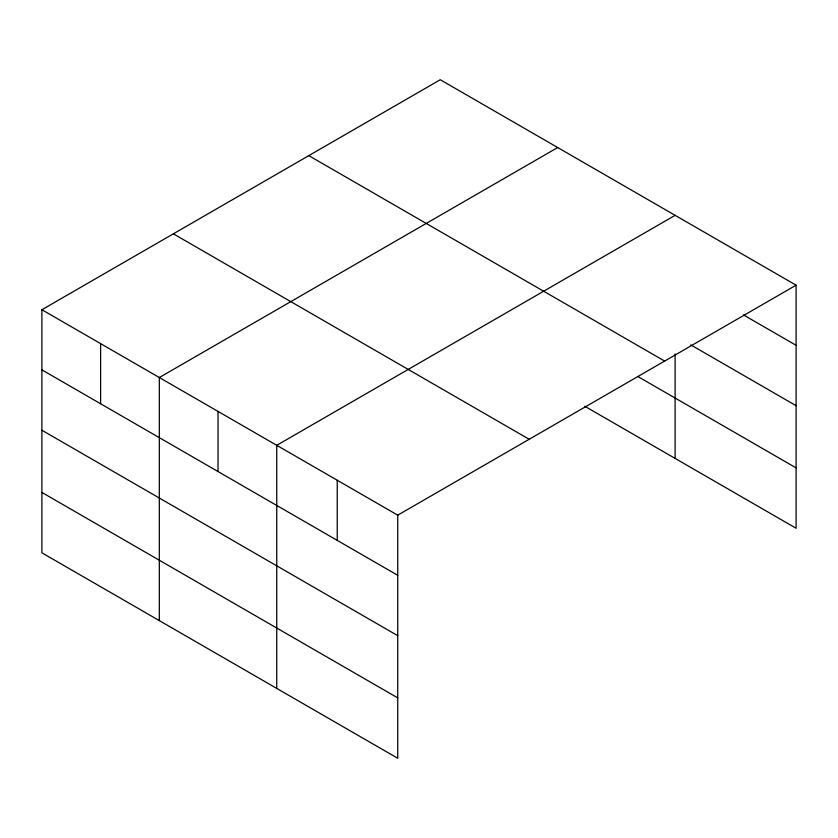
<?xml version="1.0" encoding="UTF-8"?>
<svg xmlns="http://www.w3.org/2000/svg" width="838" height="838" viewBox="0 0 838 838"><rect width="100%" height="100%" fill="white"/><g stroke="black" fill="none" stroke-linecap="round" stroke-linejoin="round"><path stroke-width="1.26" d="M41.9 309.735L397.736 515.171L397.736 758.264L41.9 552.818L41.9 309.735L440.264 79.736L796.1 285.182L796.1 528.265L584.788 406.262M557.689 147.54L159.325 377.529L159.325 620.612M675.114 215.335L276.75 445.324L276.75 688.407M397.736 515.171L796.1 285.182M743.453 314.91L796.1 345.308M690.795 344.889L796.1 405.686M308.803 155.638L664.639 361.073M637.854 376.534L796.1 467.887M173.361 233.833L529.197 439.28M41.9 369.862L397.736 575.308M41.9 430.24L397.736 635.675M41.9 492.44L397.736 697.886M675.114 353.982L675.114 458.417M337.243 480.247L337.243 540.384M218.037 411.427L218.037 471.553M100.612 343.632L100.612 403.759"/></g></svg>
